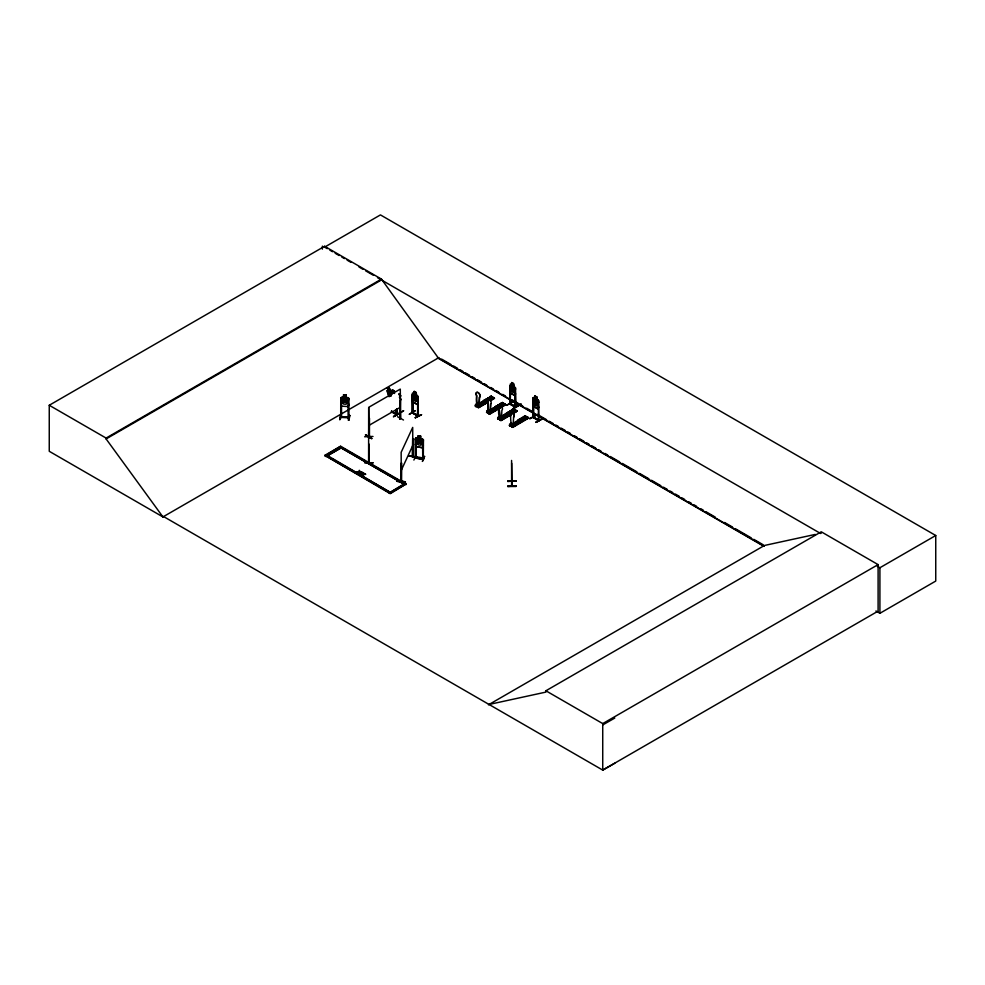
<?xml version="1.0" encoding="UTF-8"?>
<svg xmlns="http://www.w3.org/2000/svg" width="985" height="985" viewBox="0 0 985 985"><rect width="100%" height="100%" fill="white"/><g stroke="black" fill="none" stroke-linecap="round" stroke-linejoin="round"><path stroke-width="1.48" d="M478.993 405.869L479.412 397.312A2.795 1.625 59.5 0 0 479.412 394.098A2.795 1.625 59.5 0 0 476.592 392.498A2.795 1.625 59.5 0 0 476.592 395.724L476.999 404.737L480.089 406.374L479.855 405.057L478.242 406.953L475.718 405.524L477.097 403.505L475.484 404.453L475.496 405.795M477.639 403.862C477.663 406.066 475.423 402.508 476.715 395.65A2.795 1.625 59.5 0 1 476.715 392.424A2.795 1.625 59.5 0 1 479.535 394.025A2.795 1.625 59.5 0 1 479.535 397.25L479.116 405.795C473.046 404.86 480.828 402.877 476.875 404.847M488.092 410.782L487.772 402.175A2.795 1.625 59.5 0 1 487.772 398.962A2.795 1.625 59.5 0 1 490.592 400.55A2.795 1.625 59.5 0 1 490.592 403.776L490.173 412.321C486.061 407.187 490.247 415.793 488.4 410.794C489.57 409.489 488.794 412.05 487.92 411.127C489.299 411.496 487.464 409.28 487.895 402.102L478.501 407.47C470.153 405.918 480.742 404.158 476.518 403.998L476.518 405.98L476.666 403.912L477.577 404.429L477.429 406.497L477.146 404.539M490.296 412.247L490.715 403.702M499.075 408.553C497.043 415.67 502.522 426.64 499.075 408.553A2.795 1.625 59.5 0 1 499.075 405.34A2.795 1.625 59.5 0 1 501.894 406.928A2.795 1.625 59.5 0 1 501.894 410.154L501.476 418.699M510.636 425.68L510.636 423.685C512.077 426.246 510.021 419.893 510.821 415.35A2.795 1.625 59.5 0 1 510.821 412.124A2.795 1.625 59.5 0 1 513.641 413.712A2.795 1.625 59.5 0 1 513.641 416.938L513.111 425.557L510.883 424.449L512.126 424.116L511.831 423.513L510.883 424.449L512.151 423.956L511.683 426.111L510.772 425.594L510.772 423.599C511.35 424.855 512.951 423.378 511.203 423.919M412.456 456.412L413.01 456.043L412.826 457.225L412.703 427.416L401.154 452.312L401.277 481.173M412.493 457.188L412.703 438.485L412.493 457.188L413.047 456.067M397.103 481.308C404.761 480.2 411.422 484.127 397.103 481.308L405.303 482.219M397.214 480.692L405.315 481.924M397.214 481L405.327 482.293M489.2 410.868C489.065 409.649 488.498 411.681 488.104 410.967M499.518 417.825L500.442 417.098M499.752 417.64L499.678 417.209M496.575 407.347L497.93 406.546L497.721 407.716M519.501 420.115L520.646 420.767M521.299 420.57L519.932 419.979M387.08 391.377L389.112 396.77L387.277 390.442C390.651 391.661 384.987 383.904 388.447 390.466L387.918 391.365L389.703 396.044M341.5 399.06L340.712 399.171L341.5 399.06L341.549 417.455L340.65 417.418M340.748 403.875L341.598 406.165L348 406.571L348.936 404.404L348 406.571M343.494 394.96L346.215 395.157L343.494 394.96L343.568 397.337L342.201 397.989L342.201 402.175L343.568 404.072L346.117 404.244L347.471 402.557L347.471 398.371L346.117 397.521L346.215 395.157M343.482 397.263L340.748 397.866L340.712 417.394L348.973 417.812L348.05 417.751M340.736 414.833L339.677 419.672L341.106 414.537M341.093 414.562L340.084 419.61M346.203 397.46L348.936 398.383L348.936 417.985L348.234 417.714M348.136 399.528L348.887 399.578L348.136 399.528L348.099 417.923L348.973 417.147L340.65 416.754M348.444 420.3L349.478 415.116L348.505 419.955M349.577 415.461L348.518 420.238M348.899 420.287L349.909 415.498M368.944 418.502L368.599 437.365L368.993 436.663M368.661 462.236L369.03 461.62M368.944 444.013L368.993 462.285M512.003 486.171L511.683 463.233M488.462 410.807L489.126 410.425L488.708 410.905M499.937 417.332L499.937 419.327L499.678 416.544L498.078 418.44L500.602 419.869L502.202 417.972L502.436 419.29L499.136 417.665L499.949 416.84M499.949 416.987L499.764 417M511.51 423.784L511.277 424.609M365.472 435.173C384.618 446.033 353.123 427.034 371.431 438.571M371.702 438.362L365.718 435.001M499.986 416.95L499.026 416.815L498.878 418.896L498.878 416.901L499.74 417.517M415.067 396.918L416.877 395.945L415.645 397.817L416.938 401.215L415.264 398.075C414.426 401.092 412.358 398.728 414.845 397.337L413.638 394.074L415.227 397.053M512.495 388.016L514.305 387.043L513.087 388.915L514.269 392.301L512.692 389.161C511.855 392.19 509.787 389.826 512.274 388.435L511.067 385.172L512.606 388.016M535.803 401.474C535.606 399.713 539.423 399.787 536.259 402.299L537.539 405.697L535.865 402.545C535.027 405.574 532.959 403.21 535.458 401.818L534.239 398.556L535.84 401.523M418.083 402.656L417.369 404.478L412.85 401.954L412.321 399.344M515.512 393.754L514.847 395.675L515.512 393.84M537.97 408.96L538.758 407.174M538.684 407.125L538.019 409.058L533.464 406.436L532.922 403.813L533.464 406.436M477.516 404.613L477.811 404.355M358.565 472.098L356.545 472.751L358.565 472.098L358.552 473.92L359.254 470.325M362.394 476.137L363.563 472.812L362.492 474.007L362.394 476.137L363.563 472.812M363.096 472.541L361.926 475.853M358.084 473.637L358.565 472.48M359.722 470.596L359.242 472.123L361.68 472.111L359.242 471.741M415.448 444.42L416.273 446.771L422.491 447.744L423.402 445.651M401.351 462.962L401.412 481.702L401.621 462.999M417.024 457.015L408.923 455.796M409.366 414.131L415.288 410.708L409.329 414.389M512.656 402.089L506.499 405.377L512.385 401.991M415.448 438.411L415.485 458L415.448 438.411L418.219 438.054L418.12 435.727L420.78 436.133L420.669 438.485L421.986 439.445L421.986 443.632L420.669 445.22L418.194 444.838L416.864 442.831L416.864 438.645L418.194 438.103L418.219 435.813L420.669 436.244M401.154 470.535L412.703 445.639M416.298 437.734L415.535 438.448M416.236 439.667L415.424 439.716L416.236 439.667L416.236 458.062L415.498 457.311M416.273 446.771L422.516 447.695M422.614 440.824L423.415 440.775L422.614 440.824L422.787 458.875M416.052 455.39L413.885 460.069M415.498 457.976C432.292 462.224 418.6 454.861 416.064 458.062M416.31 457.422L423.501 458.345M424.547 456.375L422.38 461.423L424.597 456.412M412.235 412.924L418.145 416.273L418.083 396.672M412.813 412.53L412.223 412.186L412.875 412.567M412.875 412.764C415.448 415.288 419.364 414.328 417.578 415.978L417.751 397.583M510.427 403.456L510.156 403.616M510.452 390.503L510.304 403.85M515.118 406.399L515.795 406.559L510.513 403.739M514.921 407.051L515.795 407.224L515.18 388.681L514.97 407.1L515.18 394.751M538.684 401.154L538.746 420.755L532.836 417.394L533.217 416.581M533.488 417.234L532.823 416.692M533.427 399.454L532.897 399.147L533.636 399.331L533.304 417.677L533.71 416.901M368.956 437.34C369.904 435.678 368.267 435.912 369.437 435.801M400.563 418.526L400.292 389.087L368.735 407.31L369.067 436.724M496.822 407.396L498.373 407.15L496.994 406.743M507.755 413.798C508.789 411.09 510.402 415.547 507.841 413.737M519.587 419.992L519.748 420.829L520.88 420.718M399.799 396.167L399.208 394.443M399.947 398.629L399.516 397.127L400.686 395.884L399.122 393.877M399.11 393.754L400.772 395.921L399.676 397.127M369.437 436.466L369.473 418.182M400.095 418.145L399.799 418.637M340.662 416.556L348.037 417.271M340.662 417.221L341.426 417.246M485.63 400.181L485.494 401.018M486.959 401.117C488.228 400.735 483.906 401.708 486.036 400.045M507.841 413.392L509.442 413.38M509.454 413.725L508.001 413.848M533.55 397.361C531.604 397.755 537.514 398.371 538.044 400.033L538.758 401.154L538.069 399.972M415.411 457.089L416.249 457.175M491.109 396.45L494.556 398.371L490.53 400.686M492.069 396.992L475.472 405.648M487.957 402.274L478.661 407.728L477.651 407.137L478.254 407.494M487.378 401.942L478.057 407.371L480.089 405.192M479.202 403.444L491.318 396.29L494.31 397.977L490.395 400.464M505.477 404.539L502.498 402.508L490.456 409.957M488.264 411.139L491.256 412.826L491.022 411.508L489.422 413.417L486.898 411.989L488.264 409.957L486.664 410.905L487.464 412.826L502.929 403.271M488.905 413.651L489.496 413.971L489.656 412.592L491.256 411.644M490.382 409.895L502.498 402.742L505.49 404.441L500.959 406.436M497.671 418.748L514.256 409.526L501.217 417.702M497.794 418.674L513.678 408.96L516.669 410.646L500.405 420.275M498.435 419.031L514.256 409.526M500.084 420.102L500.663 420.435M516.263 410.93L516.916 411.274L512.939 413.626M526.569 418.268L511.781 426.85L512.816 427.416L528.674 418.059L525.276 416.187M511.437 423.328L509.824 425.224L512.348 426.653L512.348 425.705L514.195 424.88L512.582 425.84L512.582 427.022L509.344 425.483L510.39 426.074L526.249 416.717L509.75 425.717L509.59 424.141L511.203 423.193L511.203 424.166M528.428 417.443L512.163 427.071L528.465 417.812L527.886 417.492M509.417 425.532L525.436 415.99L528.071 417.751M483.992 400.378C492.808 404.244 479.72 400.846 485.593 399.43L487.587 400.55M494.322 397.977L490.025 400.513L487.033 398.827L488.646 397.632L491.626 399.565L488.646 397.632M489.717 397.004C498.533 400.87 485.445 397.472 491.318 396.056M475.718 405.524L477.577 404.429M479.215 403.468L491.33 396.413M479.596 403.678L491.49 396.672M478.538 404.613L490.616 397.546M478.858 404.786L490.752 397.78L476.248 406.374M477.651 407.137L493.744 397.644L491.072 399.319M477.725 407.199L487.169 401.695M490.025 400.513L494.31 397.743M478.242 407.47L487.723 401.868M495.172 406.83C503.988 410.708 490.899 407.31 496.772 405.882L498.767 407.002M500.208 406.399L498.213 405.044L499.814 404.096L502.806 405.783L499.814 404.096M505.49 404.195C504.394 406.842 498.324 403.407 502.498 402.508M486.491 412.296L502.498 402.742M503.089 403.074L486.996 412.567L503.089 403.197M488.856 413.614L498.312 407.999M489.102 413.601L498.348 408.147M489.286 413.86L498.558 408.393M502.806 405.783L501.205 406.965M489.422 413.922L505.502 404.429M505.699 404.835L489.816 414.156L486.652 412.223L488.757 410.88L487.846 410.363L487.846 412.358L488.757 412.875M510.316 415.177L501.045 420.644L497.844 418.539L497.844 417.357L499.678 416.544M506.352 413.281L507.952 412.333L510.944 414.02C509.171 417.48 502.399 410.289 509.344 414.968M512.385 413.417L509.393 411.73L510.993 410.548L513.985 412.469L510.993 410.548M516.669 410.646C515.574 413.294 509.504 409.858 513.678 408.96M497.597 418.699L513.678 409.194L516.669 410.893L500.589 420.373L500.836 419.044L502.436 418.096M500.011 420.041L516.46 411.04M513.985 412.235L512.385 413.183L509.393 411.496M500.86 420.386L510.242 415.153M512.877 413.589L516.903 411.287M510.821 415.35L510.698 415.411A2.795 1.625 59.5 0 1 510.698 412.198A2.795 1.625 59.5 0 1 513.517 413.786A2.795 1.625 59.5 0 1 513.517 417.012L513.641 416.938M518.098 420.066C526.913 423.944 513.838 420.546 519.711 419.117L522.703 421.051L519.711 419.117M521.139 418.28C529.955 422.159 516.879 418.748 522.752 417.332L525.744 419.253L522.752 417.332M523.823 416.692C532.639 420.57 519.551 417.172 525.436 415.744M509.947 425.828L525.658 416.396M510.353 426.074L526.236 416.717M511.769 426.825L527.849 417.332M512.348 427.158L528.44 417.665M399.701 418.723L400.292 400.156L400.501 418.514L399.762 418.687M399.91 418.847L400.501 400.279M396.512 414.18L396.093 413.946M396.241 413.909L391.402 411.385M396.832 408.652C398.716 415.313 394.813 417.431 396.093 409.982M393.889 416.187C422.233 400.169 377.698 425.939 399.787 413.072M397.484 416.704L403.493 420.004M368.735 436.527L369.264 418.071M163.658 516.596L163.018 516.977L49.25 451.29L49.25 405.266L324.607 246.287L381.454 279.1L438.3 357.949L763.769 545.862M324.607 246.287L324.607 247.136L380.444 214.902L935.75 535.508L935.75 581.064L879.913 613.298L875.924 610.983M49.25 405.266L106.097 438.079L381.454 279.1M614.788 763.227L602.734 770.098L163.584 516.559L162.931 516.928L106.097 438.928L381.454 279.949M162.931 516.928L438.941 357.58M392.079 391.02L390.109 390.232L389.087 387.758L391.193 391.119M387.204 390.479L391.217 390.232M390.786 395.071L391.476 391.574C394.012 394.443 392.067 386.514 392.732 392.449L391.821 392.609M390.786 392.079L391.501 391.673M399.516 397.127L400.747 399.725M414.254 393.643L414.254 391.402L413.294 398.174L414.254 400.526L416.076 401.572L417.037 400.341L417.037 396.155L416.076 392.596L414.254 391.55M400.883 399.75L400.71 398.543M412.875 413.232L412.493 394.554L412.875 413.232L412.543 412.075M416.138 392.559L416.199 394.763M412.493 394.554L412.284 412.912L412.321 393.323L412.937 392.88L418.145 396.684L418.342 416.15L412.469 412.727L417.788 415.141M418.145 396.684L417.394 395.527M368.735 425.532L400.292 407.31M418.28 397.891L417.541 397.706M324.841 455.353L340.625 446.242L406.054 484.017L390.269 493.694L324.841 455.353L390.269 493.128L406.054 484.017M324.841 455.92L340.625 446.242M418.083 402.742L417.418 404.589L412.85 401.954M327.303 455.821L341.77 447.473L364.13 460.377M417.48 415.892L418.256 416.064M415.288 417.541L421.531 414.673L415.325 417.603M415.288 417.923L421.518 414.648M509.922 385.64L510.452 385.948M513.567 385.898L513.628 383.621L511.695 382.5L510.722 389.26L511.695 391.624L513.505 392.67L514.478 391.427L514.478 387.24L513.505 383.694L511.695 382.648L511.757 384.852M515.709 388.989L514.97 388.804M518.627 405.217C498.053 417.665 537.798 394.431 512.717 409.021M534.867 396.032L536.813 397.004L536.751 399.282M538.364 402.065L538.487 420.287M538.894 402.373L538.155 402.188M390.429 492.266L403.591 484.682M538.598 420.693L538.155 419.77M538.303 419.782L533.217 417.246M538.746 420.09L538.401 419.622M541.824 418.613C538.45 422.393 529.955 424.289 542.144 419.167M535.889 422.405L541.861 418.957M488.412 704.841L764.422 545.481L815.272 534.424M489.052 704.46L545.899 692.098L545.899 690.78L821.256 531.802L878.103 564.614L878.103 611.119L602.734 770.098L602.734 723.593L878.103 564.614M821.256 533.119L820.616 533.501L377.489 277.659M877.278 566.215L879.913 567.742L935.75 535.508M602.734 724.923L614.788 718.053M340.748 416.569L340.847 417.209M348.936 417.985L348.875 417.344M519.735 420.066L521.2 420.164M520.88 420.903L521.299 420.102M423.304 459.17L423.427 439.581L420.693 438.436M369.03 436.035L369.535 435.899M485.814 400.279L487.218 400.735M486.762 401.018L485.642 400.944M396.339 413.749L396.696 414.882L396.635 408.775M417.689 415.769L417.751 403.665M515.118 406.202L515.574 407.371L515.574 387.77L510.304 384.015L509.713 404.059L515.512 407.334M533.033 417.209L538.857 420.546M363.083 473.957L365.521 474.327L362.997 474.647M365.521 474.327L363.083 474.339L365.521 473.945M362.492 474.007L359.931 474.327L362.406 474.696M358.651 471.79L356.09 472.111L356.545 472.751M361.68 471.729L359.168 472.049L358.552 473.92M359.168 472.431L361.68 472.111M359.931 474.708L362.492 474.376L360.387 474.967M422.7 458.838L422.688 440.664M387.4 387.893L389.161 387.721M396.696 414.217L391.599 411.274M396.598 414.845L391.402 411.865M510.205 404.293L510.242 386.071M533.39 417.677L533.636 405.414M372.995 436.466L364.622 436.761M364.622 462.359L372.995 462.975L364.622 462.433M364.622 462.679L372.995 462.728M511.584 460.438L511.621 486.208M507.644 481.111L516.005 481.111M423.365 458.53L423.365 459.195M486.282 400.206L487.181 400.599M535.815 415.473L529.647 418.797L535.569 415.375M417.037 457.04L408.824 456.08M416.335 437.82L422.43 438.768M415.424 457.939L423.341 459.158M341.426 416.593L341.364 417.492M533.144 417.246L533.094 399.023M499.629 417.64L499.641 417.271M368.599 462.704L368.661 407.605M500.897 403.456L503.889 405.143M512.077 409.908L515.057 411.607M487.033 398.58L490.025 400.279M498.213 405.044L500.208 406.165M487.587 400.796L485.593 399.43M498.767 407.248L496.772 405.882M510.944 414.266L507.952 412.333M499.026 418.81L499.937 419.327M324.607 247.136L327.254 248.663M329.901 250.19L332.548 251.717M335.183 253.244L339.148 255.534M341.795 257.06L344.442 258.587M347.089 260.114L351.054 262.404M358.983 266.984L362.948 269.274M365.595 270.801L373.524 275.369M536.813 397.004L534.806 395.921L534.867 398.272L533.895 398.457L533.895 402.643L534.867 404.995L536.677 406.042L537.65 404.81L536.751 397.041M514.86 395.539L510.39 392.966L509.75 390.429L510.279 393.052L514.909 395.638M533.574 406.349L538.044 408.923M441.6 359.106L450.896 364.475M453.556 366.014L457.545 368.316M460.192 369.843L462.851 371.382M465.511 372.909L469.5 375.211M472.16 376.75L474.807 378.289M477.466 379.816L481.456 382.118M484.115 383.658L486.762 385.184M490.752 387.487L493.411 389.026M496.071 390.552L498.718 392.092M502.707 394.394L505.367 395.921M512.003 399.762L522.641 405.894M526.618 408.196L531.937 411.262M537.244 414.328L546.552 419.696M549.199 421.235L553.188 423.538M555.848 425.064L558.507 426.603M561.167 428.143L565.144 430.433M567.803 431.972L570.463 433.511M574.44 435.801L577.099 437.34M579.759 438.879L583.748 441.181M586.407 442.708L589.055 444.247M591.714 445.774L595.703 448.077M598.363 449.616L601.01 451.142M604.999 453.445L607.659 454.984M610.318 456.511L619.614 461.879M622.274 463.418L636.889 471.852M639.536 473.391L648.844 478.759M651.491 480.286L660.8 485.667M663.447 487.193L667.436 489.496M670.096 491.035L672.755 492.562M675.414 494.101L679.391 496.403M682.051 497.93L684.71 499.469M688.687 501.771L691.347 503.298M694.006 504.837L696.666 506.364M700.655 508.666L703.302 510.205M705.962 511.732L715.258 517.113M724.566 522.481L732.532 527.073M735.192 528.613L751.136 537.81M753.784 539.349L763.092 544.717M437.426 357.826L763.966 546.355M533.698 417.123L538.598 420.029M515.721 407.187L509.91 403.825L514.97 406.386M414.192 391.439L416.199 392.522M392.67 390.097L394.677 391.18L392.732 390.208M391.414 391.611L394.603 393.458M366.765 461.903L403.591 483.155M406.054 484.583L404.897 483.352L389.124 493.029M329.778 457.434L327.143 455.353L390.269 492.365L332.401 458.961M545.899 690.78L602.734 723.593M511.018 424.572L511.203 423.193M396.807 414.673L391.537 411.04M532.922 417.418L532.922 397.805M348.838 398.457L347.939 397.595L341.623 397.127L340.847 397.903L340.847 403.875M511.129 424.116L514.195 426.074L514.195 424.88M477.035 404.552L477.097 403.505M392.658 393.261L392.03 393.04M499.321 417.554L499.444 416.409M391.685 394.69L390.343 391.18L388.767 391.304L390.552 395.982M415.559 444.37L416.36 446.661M879.913 567.742L879.913 613.298M534.929 395.995L534.929 398.236M513.961 424.757L513.961 425.705M509.922 390.195L509.713 403.985L509.651 403.284M502.202 417.972L502.202 418.921M491.022 411.508L491.022 412.456L487.698 410.45L487.698 412.444M479.855 405.057L479.855 406.005M396.302 409.858L396.302 414.414M390.86 392.042L391.008 396.216M341.77 447.473L325.998 456.584M322.378 246.115L322.378 249.131M106.097 438.079L106.097 438.928M347.237 403.419L344.861 401.154L342.509 403.173L344.282 400.624L342.583 397.94L344.824 400.156L347.139 398.26L345.415 400.723L347.237 403.419M421.777 444.481L419.475 442.031C418.379 445.405 415.461 443.669 418.908 441.44L417.246 438.633L419.425 441.021L421.678 439.31L420.004 441.637L421.777 444.481M391.008 393.175L391.537 393.483L391.008 393.175M388.952 388.287L387.93 388.361L388.25 389.198L389.26 389.124L388.952 388.287M516.005 481.025L507.644 481.406L516.005 481.025M516.005 485.864L507.644 486.504L516.005 486.479L516.005 485.851M516.005 486.171L507.644 486.171L516.005 486.233M345.661 395.625L344.024 395.502L344.024 396.253L345.661 396.364L345.661 395.625M346.117 398.272L343.568 398.088L343.568 402.274L346.117 402.459L346.117 398.272M420.226 436.552L418.637 436.306L418.637 437.057L420.226 437.303L420.226 436.552M420.669 439.236L418.194 438.854L418.194 443.041L420.669 443.422L420.669 439.236M513.185 383.879L512.015 383.214L513.185 384.63L513.185 383.879M536.357 397.263L535.187 396.598L536.357 398.014L536.357 397.263M513.505 386.686L511.695 385.64L511.695 389.826L513.505 390.873L513.505 386.686M536.677 400.07L534.867 399.023L534.867 403.21L536.677 404.256L536.677 400.07M415.744 392.793L414.587 392.116L415.744 393.532L415.744 392.793M416.076 395.588L414.254 394.542L414.254 398.728L416.076 399.775L416.076 395.588M394.283 391.402L393.113 390.737L394.283 392.153L394.283 391.402M403.752 484.017L340.625 447.572L403.752 484.017"/></g></svg>
